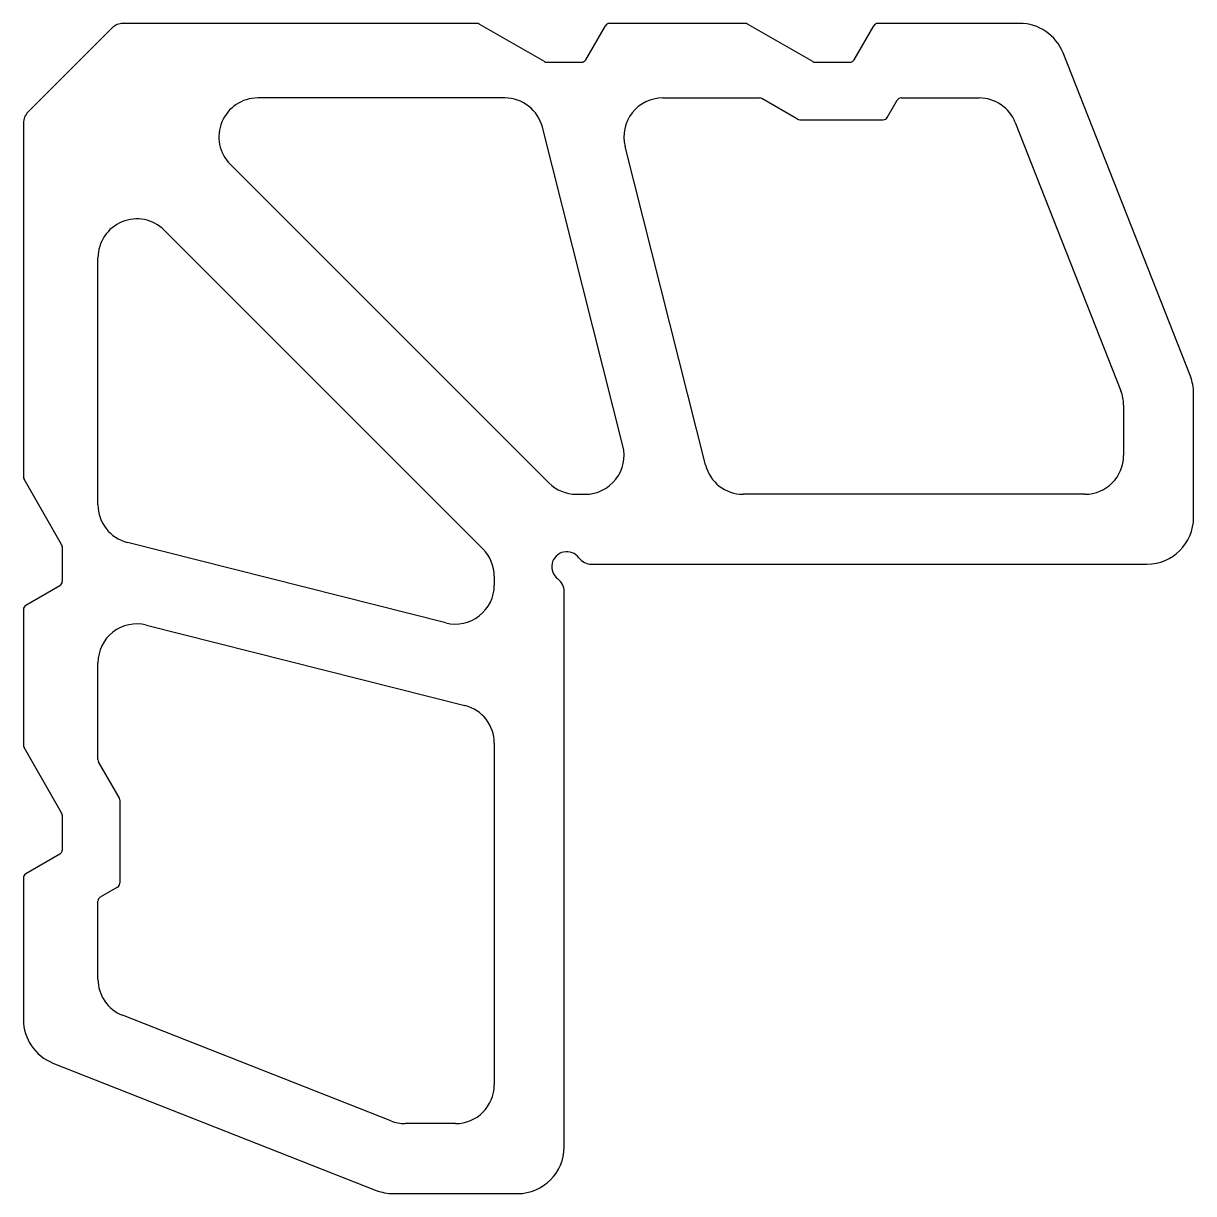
# Model space of a CAD drawing. Extents: x 408.9 to 484.2, y 537.9 to 613.2.
import ezdxf

# ---------------------------------------------------------------- set-up
doc = ezdxf.new("R2010")
doc.units = 0
doc.layers.get('0').update_dxf_attribs({"linetype": 'CONTINUOUS'})

msp = doc.modelspace()

# ---------------------------------------------------------------- linework, layer by layer
at = {"color": 0}
for p, q in [((438.073, 613.157), (415.306, 613.157)), ((442.414, 610.697), (438.223, 613.116)), ((445.07, 610.807), (446.34, 613.007)), ((455.343, 613.157), (446.6, 613.157)), ((459.684, 610.697), (455.493, 613.116)), ((462.34, 610.807), (463.61, 613.007)), ((472.995, 613.157), (463.87, 613.157)), ((414.599, 612.864), (409.181, 607.445)), ((483.979, 590.452), (475.786, 611.256)), ((442.564, 610.657), (444.81, 610.657)), ((459.834, 610.657), (462.08, 610.657)), ((439.862, 608.357), (423.966, 608.357)), ((450.029, 608.357), (456.257, 608.357)), ((458.692, 606.997), (456.407, 608.316)), ((464.476, 607.107), (465.111, 608.207)), ((465.371, 608.357), (470.389, 608.357)), ((458.842, 606.957), (464.216, 606.957)), ((408.888, 606.738), (408.888, 583.972)), ((447.463, 585.969), (442.286, 606.469)), ((472.715, 606.773), (479.514, 589.51)), ((452.782, 584.744), (447.605, 605.244)), ((422.198, 604.089), (442.698, 583.589)), ((417.956, 599.846), (438.456, 579.346)), ((413.688, 582.182), (413.688, 598.078)), ((484.188, 581.357), (484.188, 589.353)), ((479.688, 588.594), (479.688, 585.357)), ((411.348, 579.631), (408.928, 583.822)), ((444.466, 582.857), (445.039, 582.857)), ((477.188, 582.857), (455.206, 582.857)), ((411.388, 579.481), (411.388, 577.234)), ((436.076, 574.582), (415.576, 579.759)), ((445.436, 578.357), (481.188, 578.357)), ((439.188, 577.578), (439.188, 577.006)), ((411.238, 576.974), (409.038, 575.704)), ((443.688, 540.857), (443.688, 576.608)), ((408.888, 575.444), (408.888, 566.702)), ((416.8, 574.439), (437.3, 569.263)), ((413.688, 565.788), (413.688, 572.015)), ((411.348, 562.361), (408.928, 566.552)), ((439.188, 566.839), (439.188, 544.857)), ((415.048, 563.352), (413.728, 565.638)), ((415.088, 563.202), (415.088, 557.828)), ((411.388, 562.211), (411.388, 559.964)), ((411.238, 559.704), (409.038, 558.434)), ((408.888, 558.174), (408.888, 549.05)), ((414.938, 557.568), (413.838, 556.933)), ((413.688, 551.655), (413.688, 556.673)), ((432.535, 542.53), (415.272, 549.329)), ((410.789, 546.258), (431.592, 538.065)), ((436.688, 542.357), (433.451, 542.357)), ((432.691, 537.857), (440.688, 537.857))]:
    msp.add_line(p, q, dxfattribs=at)
for centre, radius, start, end in [((415.306, 612.157), 1, 90, 135), ((438.073, 612.857), 0.3, 60, 90), ((446.6, 612.857), 0.3, 90, 150), ((455.343, 612.857), 0.3, 60, 90), ((463.87, 612.857), 0.3, 90, 150), ((472.995, 610.157), 3, 21.49625, 90), ((442.564, 610.957), 0.3, 240, 270), ((444.81, 610.957), 0.3, 270, 330), ((459.834, 610.957), 0.3, 240, 270), ((462.08, 610.957), 0.3, 270, 330), ((423.966, 605.857), 2.5, 90, 225), ((439.862, 605.857), 2.5, 14.17226, 90), ((450.029, 605.857), 2.5, 90, 194.17226), ((456.257, 608.057), 0.3, 60, 90), ((465.371, 608.057), 0.3, 90, 150), ((470.389, 605.857), 2.5, 21.49625, 90), ((409.888, 606.738), 1, 135, 180), ((458.842, 607.257), 0.3, 240, 270), ((464.216, 607.257), 0.3, 270, 330), ((416.188, 598.078), 2.5, 45, 180), ((481.188, 589.353), 3, 0, 21.49625), ((477.188, 588.594), 2.5, 0, 21.49625), ((445.039, 585.357), 2.5, 270, 14.17226), ((477.188, 585.357), 2.5, 270, 0), ((455.206, 585.357), 2.5, 194.17226, 270), ((409.188, 583.972), 0.3, 180, 210), ((444.466, 585.357), 2.5, 225, 270), ((416.188, 582.182), 2.5, 180, 255.82774), ((481.188, 581.357), 3, 270, 0), ((411.088, 579.481), 0.3, 0, 30), ((436.688, 577.578), 2.5, 0, 45), ((443.85, 578.195), 0.966, 36.22259, 233.77741), ((445.436, 579.357), 1, 216.22259, 270), ((411.088, 577.234), 0.3, 300, 0), ((436.688, 577.006), 2.5, 255.82774, 0), ((442.688, 576.608), 1, 0, 53.77741), ((409.188, 575.444), 0.3, 120, 180), ((416.188, 572.015), 2.5, 75.82774, 180), ((436.688, 566.839), 2.5, 0, 75.82774), ((409.188, 566.702), 0.3, 180, 210), ((413.988, 565.788), 0.3, 180, 210), ((414.788, 563.202), 0.3, 0, 30), ((411.088, 562.211), 0.3, 0, 30), ((411.088, 559.964), 0.3, 300, 0), ((409.188, 558.174), 0.3, 120, 180), ((414.788, 557.828), 0.3, 300, 0), ((413.988, 556.673), 0.3, 120, 180), ((416.188, 551.655), 2.5, 180, 248.50375), ((411.888, 549.05), 3, 180, 248.50375), ((436.688, 544.857), 2.5, 270, 0), ((433.451, 544.857), 2.5, 248.50375, 270), ((440.688, 540.857), 3, 270, 0), ((432.691, 540.857), 3, 248.50375, 270)]:
    msp.add_arc(centre, radius, start, end, dxfattribs=at)

doc.saveas('drawing.dxf')
